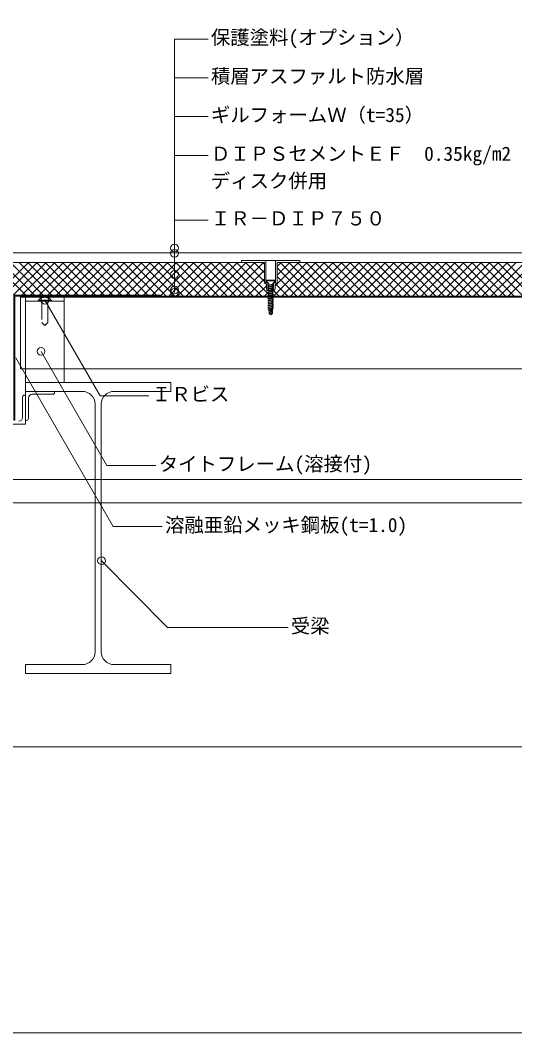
# Model space of a CAD drawing. Units: millimetres, scale not verified. Extents: x -1380 to 1380, y -955 to 955.
# Drawn here: x 265 to 775, y -955 to 90 of the extents above; entities that cross this region are included whole.
import ezdxf
from ezdxf.enums import TextEntityAlignment as Align

# ---------------------------------------------------------------- set-up
doc = ezdxf.new("R2010")
doc.units = ezdxf.units.MM
doc.header["$LTSCALE"] = 3
doc.linetypes.add('USER2', pattern=[9.525, 6.35, -3.175])
for name, color, linetype, lineweight in [('0-0_0', 7, 'Continuous', 18), ('0-1_HATCH', 9, 'Continuous', 18), ('0-2_BOUSUI', 1, 'Continuous', 18), ('0-3_MOJI', 7, 'Continuous', 18), ('0-5_KANAMONO_SCREW', 4, 'Continuous', 18), ('0-6_dannnetu', 6, 'Continuous', 18), ('0-7_KANAMONO', 5, 'Continuous', 18), ('0-8_TEKKOTU', 7, 'Continuous', 18), ('0-9_doubuti', 5, 'Continuous', 18), ('0-A_dekki', 3, 'Continuous', 18), ('0-C_ZATU', 6, 'Continuous', 18), ('0-D_WAKU', 7, 'Continuous', 18)]:
    doc.layers.add(name, color=color, linetype=linetype, lineweight=lineweight)
doc.styles.add('ＭＳ ゴシック', font='')
doc.styles.get('ＭＳ ゴシック').set_extended_font_data('MS Gothic')

msp = doc.modelspace()

# ---------------------------------------------------------------- linework, layer by layer
at = {"layer": '0-0_0'}
msp.add_lwpolyline([(-900.032, -660.046), (899.968, -660.046), (899.968, 539.954), (-900.032, 539.954)], close=True, dxfattribs=at)
at = {"layer": '0-1_HATCH'}
for p, q in [((239.191, -194.046), (273.191, -160.046)), ((248.171, -194.046), (282.171, -160.046)), ((279.361, -194.046), (251.164, -165.85)), ((288.341, -194.046), (255.654, -161.36)), ((257.151, -194.046), (291.151, -160.046)), ((297.321, -194.046), (263.321, -160.046)), ((266.132, -194.046), (300.132, -160.046)), ((306.301, -194.046), (272.301, -160.046)), ((275.112, -194.046), (309.112, -160.046)), ((315.282, -194.046), (281.282, -160.046)), ((284.092, -194.046), (318.092, -160.046)), ((324.262, -194.046), (290.262, -160.046)), ((293.073, -194.046), (327.073, -160.046)), ((333.242, -194.046), (299.242, -160.046)), ((302.053, -194.046), (336.053, -160.046)), ((342.222, -194.046), (308.222, -160.046)), ((311.033, -194.046), (345.033, -160.046)), ((351.203, -194.046), (317.203, -160.046)), ((320.013, -194.046), (354.013, -160.046)), ((360.183, -194.046), (326.183, -160.046)), ((328.994, -194.046), (362.994, -160.046)), ((369.163, -194.046), (335.163, -160.046)), ((337.974, -194.046), (371.974, -160.046)), ((378.143, -194.046), (344.143, -160.046)), ((346.954, -194.046), (380.954, -160.046)), ((387.124, -194.046), (353.124, -160.046)), ((355.934, -194.046), (389.934, -160.046)), ((396.104, -194.046), (362.104, -160.046)), ((364.915, -194.046), (398.915, -160.046)), ((405.084, -194.046), (371.084, -160.046)), ((373.895, -194.046), (407.895, -160.046)), ((415.065, -195.046), (380.065, -160.046)), ((382.875, -194.046), (416.875, -160.046)), ((424.045, -195.046), (389.045, -160.046)), ((391.855, -194.046), (425.855, -160.046)), ((433.025, -195.046), (398.025, -160.046)), ((400.836, -194.046), (434.836, -160.046)), ((442.005, -195.046), (407.005, -160.046)), ((408.968, -194.894), (443.816, -160.046)), ((450.986, -195.046), (415.986, -160.046)), ((417.796, -195.046), (452.796, -160.046)), ((459.966, -195.046), (424.966, -160.046)), ((426.776, -195.046), (461.776, -160.046)), ((468.946, -195.046), (433.946, -160.046)), ((435.757, -195.046), (470.757, -160.046)), ((477.926, -195.046), (442.926, -160.046)), ((444.737, -195.046), (479.737, -160.046)), ((486.907, -195.046), (451.907, -160.046)), ((453.717, -195.046), (488.717, -160.046)), ((495.887, -195.046), (460.887, -160.046)), ((462.697, -195.046), (497.697, -160.046)), ((504.867, -195.046), (469.867, -160.046)), ((471.678, -195.046), (506.678, -160.046)), ((513.847, -195.046), (478.847, -160.046)), ((480.658, -195.046), (515.658, -160.046)), ((521.118, -193.337), (487.828, -160.046)), ((516.468, -179.707), (496.808, -160.046)), ((516.468, -170.726), (505.788, -160.046)), ((516.468, -161.746), (514.768, -160.046)), ((525.759, -194.846), (560.559, -160.046)), ((527.468, -184.157), (551.579, -160.046)), ((529.468, -164.197), (533.618, -160.046)), ((529.468, -173.177), (542.599, -160.046)), ((558.749, -195.046), (529.468, -165.766)), ((567.729, -195.046), (532.729, -160.046)), ((534.539, -195.046), (569.539, -160.046)), ((576.709, -195.046), (541.709, -160.046)), ((543.52, -195.046), (578.52, -160.046)), ((585.689, -195.046), (550.689, -160.046)), ((552.5, -195.046), (587.5, -160.046)), ((594.67, -195.046), (559.67, -160.046)), ((561.48, -195.046), (596.48, -160.046)), ((603.65, -195.046), (568.65, -160.046)), ((570.46, -195.046), (605.46, -160.046)), ((612.63, -195.046), (577.63, -160.046)), ((579.441, -195.046), (614.441, -160.046)), ((621.61, -195.046), (586.61, -160.046)), ((588.421, -195.046), (623.421, -160.046)), ((630.591, -195.046), (595.591, -160.046)), ((597.401, -195.046), (632.401, -160.046)), ((639.571, -195.046), (604.571, -160.046)), ((606.381, -195.046), (641.381, -160.046)), ((648.551, -195.046), (613.551, -160.046)), ((615.362, -195.046), (650.362, -160.046)), ((657.531, -195.046), (622.531, -160.046)), ((624.342, -195.046), (659.342, -160.046)), ((666.512, -195.046), (631.512, -160.046)), ((633.322, -195.046), (668.322, -160.046)), ((675.492, -195.046), (640.492, -160.046)), ((642.303, -195.046), (677.303, -160.046)), ((684.472, -195.046), (649.472, -160.046)), ((651.283, -195.046), (686.283, -160.046)), ((693.452, -195.046), (658.452, -160.046)), ((660.263, -195.046), (695.263, -160.046)), ((702.433, -195.046), (667.433, -160.046)), ((669.243, -195.046), (704.243, -160.046)), ((711.413, -195.046), (676.413, -160.046)), ((678.224, -195.046), (713.224, -160.046)), ((720.393, -195.046), (685.393, -160.046)), ((687.204, -195.046), (722.204, -160.046)), ((729.373, -195.046), (694.373, -160.046)), ((696.184, -195.046), (731.184, -160.046)), ((738.354, -195.046), (703.354, -160.046)), ((705.164, -195.046), (740.164, -160.046)), ((747.334, -195.046), (712.334, -160.046)), ((714.145, -195.046), (749.145, -160.046)), ((756.314, -195.046), (721.314, -160.046)), ((723.125, -195.046), (758.125, -160.046)), ((765.294, -195.046), (730.294, -160.046)), ((732.105, -195.046), (767.105, -160.046)), ((774.275, -195.046), (739.275, -160.046)), ((741.085, -195.046), (776.085, -160.046)), ((783.255, -195.046), (748.255, -160.046)), ((750.066, -195.046), (785.066, -160.046)), ((792.235, -195.046), (757.235, -160.046)), ((759.046, -195.046), (794.046, -160.046)), ((801.216, -195.046), (766.216, -160.046)), ((768.026, -195.046), (803.026, -160.046)), ((270.38, -194.046), (246.674, -170.34)), ((489.638, -195.046), (516.468, -168.217)), ((498.618, -195.046), (516.468, -177.197)), ((549.768, -195.046), (529.468, -174.746)), ((507.599, -195.046), (518.468, -184.177)), ((540.788, -195.046), (528.128, -182.386)), ((516.579, -195.046), (520.79, -190.835)), ((525.559, -195.046), (525.583, -195.023)), ((531.808, -195.046), (525.808, -189.046))]:
    msp.add_line(p, q, dxfattribs=at)
at = {"layer": '0-2_BOUSUI'}
msp.add_lwpolyline([(-453.532, -293.546), (-257.674, -293.546), (-224.174, -260.046), (168.826, -260.046), (212.968, -215.904), (212.968, -189.904), (252.826, -150.046), (899.968, -150.046)], dxfattribs=at)
at = {"layer": '0-3_MOJI'}
for p, q in [((423.719, -191.038), (423.719, 70.37)), ((423.719, 70.37), (458.295, 70.37)), ((423.719, 30.37), (458.295, 30.37)), ((423.719, -9.63), (458.295, -9.63)), ((423.719, -49.63), (458.295, -49.63)), ((423.719, -116.348), (458.295, -116.348))]:
    msp.add_line(p, q, dxfattribs=at)
for points in [[(397.359, -297.691), (346.92, -297.691), (289.968, -199.046)], [(410.983, -432.752), (360.545, -432.752), (259.968, -258.546)], [(404.512, -369.681), (354.074, -369.681), (286.087, -251.924)], [(540.955, -536.934), (416.406, -536.934), (348.42, -467.938)]]:
    msp.add_lwpolyline(points, dxfattribs=at)
for centre in [(423.719, -145.224), (423.719, -150.756), (423.719, -172.509), (423.719, -188.574), (423.719, -191.038), (289.968, -199.046), (286.087, -251.924), (348.42, -467.938)]:
    msp.add_circle(centre, 4, dxfattribs=at)
at = {"layer": '0-5_KANAMONO_SCREW'}
for p, q in [((517.968, -178.546), (527.968, -178.546)), ((517.968, -179.046), (517.968, -178.546)), ((517.968, -179.046), (520.388, -181.467)), ((520.118, -183.471), (521.118, -184.012)), ((520.118, -185.221), (521.118, -185.762)), ((520.118, -186.971), (521.118, -187.512)), ((520.968, -182.596), (520.906, -182.365)), ((520.968, -182.596), (521.118, -182.596)), ((521.118, -183.471), (524.818, -182.596)), ((521.118, -183.471), (521.118, -182.596)), ((521.118, -184.012), (521.118, -185.221)), ((521.118, -185.221), (524.818, -184.346)), ((521.118, -185.762), (521.118, -186.971)), ((521.118, -186.971), (524.818, -186.096)), ((521.118, -187.512), (524.818, -186.846)), ((521.118, -187.512), (521.118, -188.721)), ((521.118, -188.721), (524.818, -187.846)), ((525.818, -182.596), (524.818, -182.596)), ((524.818, -183.346), (524.818, -184.346)), ((525.818, -184.346), (524.818, -184.346)), ((524.818, -185.096), (524.818, -186.096)), ((524.818, -186.846), (525.818, -186.096)), ((525.818, -186.096), (524.818, -186.096)), ((524.818, -186.846), (524.818, -187.846)), ((525.818, -187.846), (524.818, -187.846)), ((524.968, -182.596), (525.03, -182.365)), ((527.968, -179.046), (527.968, -178.546)), ((520.118, -188.721), (521.118, -189.262)), ((520.118, -190.471), (521.118, -191.012)), ((520.118, -192.221), (521.118, -192.762)), ((520.118, -193.971), (521.118, -194.512)), ((520.118, -195.721), (521.118, -196.262)), ((520.118, -197.471), (521.118, -198.012)), ((521.118, -189.262), (521.118, -190.471)), ((521.118, -190.471), (524.818, -189.596)), ((521.118, -191.012), (521.118, -192.221)), ((521.118, -192.221), (524.818, -191.346)), ((521.118, -192.762), (521.118, -193.971)), ((521.118, -193.971), (524.818, -193.096)), ((521.118, -194.512), (521.118, -195.721)), ((521.118, -195.721), (524.818, -194.846)), ((521.118, -196.262), (521.118, -197.471)), ((521.118, -197.471), (524.818, -196.596)), ((521.118, -198.012), (521.118, -199.221)), ((521.118, -199.221), (525.818, -198.346)), ((521.118, -199.221), (524.818, -198.346)), ((524.818, -188.596), (524.818, -189.596)), ((525.818, -189.596), (524.818, -189.596)), ((524.818, -190.346), (524.818, -191.346)), ((525.818, -191.346), (524.818, -191.346)), ((524.818, -192.096), (524.818, -193.096)), ((525.818, -193.096), (524.818, -193.096)), ((524.818, -193.846), (524.818, -194.846)), ((525.818, -194.846), (524.818, -194.846)), ((524.818, -195.596), (524.818, -196.596)), ((525.818, -196.596), (524.818, -196.596)), ((524.818, -197.346), (524.818, -198.346)), ((525.818, -198.346), (524.818, -198.346)), ((524.818, -199.096), (525.818, -198.346)), ((520.118, -199.221), (521.118, -199.221)), ((520.118, -199.221), (521.118, -199.762)), ((520.118, -200.971), (521.118, -200.971)), ((520.118, -200.971), (521.118, -201.512)), ((520.118, -202.721), (521.118, -202.721)), ((520.118, -204.471), (521.118, -204.471)), ((520.118, -204.471), (521.118, -205.012)), ((520.118, -206.221), (521.118, -206.221)), ((520.118, -206.221), (521.118, -206.762)), ((520.118, -207.971), (521.118, -207.971)), ((520.118, -207.971), (521.118, -208.512)), ((521.118, -199.762), (524.818, -199.096)), ((521.118, -199.762), (521.118, -200.971)), ((521.118, -200.971), (525.818, -200.096)), ((521.118, -200.971), (524.818, -200.096)), ((521.118, -201.512), (524.818, -200.846)), ((521.118, -201.512), (521.118, -202.721)), ((521.118, -202.721), (525.818, -201.846)), ((521.118, -202.721), (524.818, -201.846)), ((521.118, -203.262), (521.118, -204.471)), ((521.118, -204.471), (525.818, -203.596)), ((521.118, -204.471), (524.818, -203.596)), ((521.118, -205.012), (524.818, -204.346)), ((521.118, -205.012), (521.118, -206.221)), ((521.118, -206.221), (525.818, -205.346)), ((521.118, -206.221), (524.818, -205.346)), ((521.118, -206.762), (524.818, -206.096)), ((521.118, -206.762), (521.118, -207.971)), ((521.118, -207.971), (525.818, -207.096)), ((521.118, -207.971), (524.818, -207.096)), ((521.118, -208.512), (524.818, -207.846)), ((521.118, -208.512), (521.536, -209.546)), ((521.536, -209.546), (525.296, -208.846)), ((524.818, -207.846), (524.496, -208.846)), ((524.818, -199.096), (524.818, -200.096)), ((525.818, -200.096), (524.818, -200.096)), ((524.818, -200.846), (525.818, -200.096)), ((524.818, -200.846), (524.818, -201.846)), ((525.818, -201.846), (524.818, -201.846)), ((524.818, -202.596), (525.818, -201.846)), ((525.818, -203.596), (524.818, -203.596)), ((524.818, -204.346), (525.818, -203.596)), ((524.818, -204.346), (524.818, -205.346)), ((525.818, -205.346), (524.818, -205.346)), ((524.818, -206.096), (525.818, -205.346)), ((524.818, -206.096), (524.818, -207.096)), ((525.818, -207.096), (524.818, -207.096)), ((524.818, -207.846), (525.818, -207.096)), ((520.736, -209.546), (521.536, -209.979)), ((521.218, -209.979), (521.218, -212.921)), ((521.218, -209.979), (524.718, -209.979)), ((522.968, -214.146), (521.218, -212.921)), ((521.536, -209.979), (524.496, -209.446)), ((522.968, -214.146), (522.227, -212.143)), ((522.968, -214.146), (524.718, -212.921)), ((524.496, -209.446), (524.496, -209.979))]:
    msp.add_line(p, q, dxfattribs=at)
for points in [[(517.968, -179.046), (527.968, -179.046), (525.548, -181.467)], [(520.118, -183.471), (521.118, -183.471), (525.818, -182.596)], [(520.118, -185.221), (521.118, -185.221), (525.818, -184.346)], [(520.118, -186.971), (521.118, -186.971), (525.818, -186.096)], [(520.118, -188.721), (521.118, -188.721), (525.818, -187.846)], [(521.118, -184.012), (524.818, -183.346), (525.818, -182.596)], [(521.118, -185.762), (524.818, -185.096), (525.818, -184.346)], [(521.118, -189.262), (524.818, -188.596), (525.818, -187.846)], [(520.118, -190.471), (521.118, -190.471), (525.818, -189.596)], [(520.118, -192.221), (521.118, -192.221), (525.818, -191.346)], [(520.118, -193.971), (521.118, -193.971), (525.818, -193.096)], [(520.118, -195.721), (521.118, -195.721), (525.818, -194.846)], [(520.118, -197.471), (521.118, -197.471), (525.818, -196.596)], [(521.118, -191.012), (524.818, -190.346), (525.818, -189.596)], [(521.118, -192.762), (524.818, -192.096), (525.818, -191.346)], [(521.118, -194.512), (524.818, -193.846), (525.818, -193.096)], [(521.118, -196.262), (524.818, -195.596), (525.818, -194.846)], [(521.118, -198.012), (524.818, -197.346), (525.818, -196.596)], [(520.118, -202.721), (521.118, -203.262), (524.818, -202.596), (524.818, -203.596)], [(520.736, -209.546), (521.536, -209.546), (524.496, -208.846)], [(524.496, -209.446), (525.296, -208.846), (524.496, -208.846)], [(522.968, -214.146), (524.718, -209.979), (524.718, -212.921)]]:
    msp.add_lwpolyline(points, dxfattribs=at)
for centre, radius, start, end in [((518.974, -182.881), 2, 14.93142, 45), ((526.962, -182.881), 2, 135, 165.06858), ((522.968, -214.146), 2.136, 110.30447, 145), ((527.036, -215.164), 5.679, 114.08593, 147.8643)]:
    msp.add_arc(centre, radius, start, end, dxfattribs=at)
at = {"layer": '0-6_dannnetu'}
for p, q in [((516.468, -160.046), (256.968, -160.046)), ((899.968, -160.046), (529.468, -160.046))]:
    msp.add_line(p, q, dxfattribs=at)
at = {"layer": '0-7_KANAMONO'}
msp.add_lwpolyline([(257.968, -323.046), (257.968, -194.046), (408.968, -194.046), (408.968, -195.046), (258.968, -195.046), (258.968, -323.046)], close=True, dxfattribs=at)
at = {"layer": '0-8_TEKKOTU'}
for p, q in [((341.718, -562.158), (341.718, -306.158)), ((348.218, -306.158), (348.218, -562.158)), ((-255.032, -384.046), (899.968, -384.046)), ((-255.032, -408.046), (899.968, -408.046))]:
    msp.add_line(p, q, dxfattribs=at)
for points in [[(328.718, -293.158), (269.968, -293.158), (269.968, -284.158), (419.968, -284.158), (419.968, -293.158), (361.218, -293.158)], [(361.218, -575.158), (419.968, -575.158), (419.968, -584.158), (269.968, -584.158), (269.968, -575.158), (328.718, -575.158)]]:
    msp.add_lwpolyline(points, dxfattribs=at)
for centre, start, end in [((328.718, -306.158), 0, 90), ((361.218, -306.158), 90, 180), ((328.718, -562.158), 270, 0), ((361.218, -562.158), 180, 270)]:
    msp.add_arc(centre, 13, start, end, dxfattribs=at)
at = {"layer": '0-9_doubuti'}
for p, q in [((266.968, -299.046), (266.968, -320.046)), ((272.968, -321.158), (272.968, -300.158)), ((276.968, -296.158), (297.968, -296.158))]:
    msp.add_line(p, q, dxfattribs=at)
for points in [[(239.968, -326.046), (239.968, -327.046), (269.968, -327.046), (269.968, -297.046), (268.968, -297.046)], [(299.968, -294.158), (299.968, -293.158), (269.968, -293.158), (269.968, -323.158), (270.968, -323.158)]]:
    msp.add_lwpolyline(points, dxfattribs=at)
for centre, radius, start, end in [((268.968, -299.046), 2, 90, 180), ((276.968, -300.158), 4, 90, 180), ((297.968, -294.158), 2, 270, 0), ((262.968, -320.046), 4, 270, 0), ((270.968, -321.158), 2, 270, 0)]:
    msp.add_arc(centre, radius, start, end, dxfattribs=at)
at = {"layer": '0-A_dekki'}
for p, q in [((264.968, -270.046), (264.968, -195.046)), ((899.968, -196.046), (264.968, -196.046)), ((269.968, -284.158), (269.968, -196.046)), ((309.968, -284.158), (309.968, -196.046)), ((899.968, -195.046), (319.968, -195.046)), ((269.968, -200.046), (309.968, -200.046)), ((264.968, -270.046), (304.968, -270.046)), ((899.968, -270.046), (304.968, -270.046)), ((324.968, -270.046), (319.968, -270.046))]:
    msp.add_line(p, q, dxfattribs=at)
at = {"layer": '0-A_dekki', "linetype": 'USER2'}
msp.add_lwpolyline([(282.968, -200.046), (296.968, -200.046), (296.968, -199.046), (282.968, -199.046)], close=True, dxfattribs=at)
msp.add_lwpolyline([(286.968, -200.046), (286.968, -222.046), (289.968, -225.046), (292.968, -222.046), (292.968, -200.046)], dxfattribs=at)
for centre, radius, start, end in [((285.902, -199.118), 1.935, 125.7312, 177.88555), ((288.22, -201.699), 5.397, 103.41361, 129.70709), ((290.04, -207.964), 11.918, 90.34476, 104.93646), ((289.896, -207.964), 11.918, 75.06354, 89.65524), ((291.716, -201.699), 5.397, 50.29291, 76.58639), ((294.034, -199.118), 1.935, 2.11445, 54.2688)]:
    msp.add_arc(centre, radius, start, end, dxfattribs=at)
at = {"layer": '0-C_ZATU'}
for p, q in [((517.968, -158.046), (527.968, -158.046)), ((519.968, -189.046), (525.968, -189.046))]:
    msp.add_line(p, q, dxfattribs=at)
for points in [[(519.968, -181.046), (517.968, -181.046), (517.968, -158.046), (492.968, -158.046), (492.968, -160.046), (516.468, -160.046), (516.468, -181.046), (518.468, -183.046), (518.468, -187.046), (518.968, -189.046), (519.968, -189.046)], [(525.968, -181.046), (527.968, -181.046), (527.968, -158.046), (552.968, -158.046), (552.968, -160.046), (529.468, -160.046), (529.468, -181.046), (527.468, -183.046), (527.468, -187.046), (526.968, -189.046), (525.968, -189.046)]]:
    msp.add_lwpolyline(points, close=True, dxfattribs=at)
at = {"layer": '0-D_WAKU'}
msp.add_lwpolyline([(-1380.032, -955.046), (1379.968, -955.046), (1379.968, 954.954), (-1380.032, 954.954)], close=True, dxfattribs=at)

# ---------------------------------------------------------------- texts
at = {"layer": '0-3_MOJI', "style": 'ＭＳ ゴシック'}
for s, p in [('保護塗料(オプション）', (461.295, 60.37)), ('積層アスファルト防水層', (461.295, 20.37)), ('ギルフォームＷ（t=35）', (461.295, -19.63)), ('ＤＩＰＳセメントＥＦ\u30000.35kg/m2', (461.295, -59.63)), ('ディスク併用', (461.173, -87.584)), ('ＩＲ－ＤＩＰ７５０', (461.295, -126.348)), ('ＩＲビス', (400.359, -307.691)), ('タイトフレーム(溶接付)', (407.512, -379.681)), ('溶融亜鉛メッキ鋼板(t=1.0)', (413.983, -442.752)), ('受梁', (543.705, -546.934))]:
    msp.add_text(s, height=14.66, dxfattribs=at).set_placement(p, align=Align.BOTTOM_LEFT)

doc.saveas('drawing.dxf')
